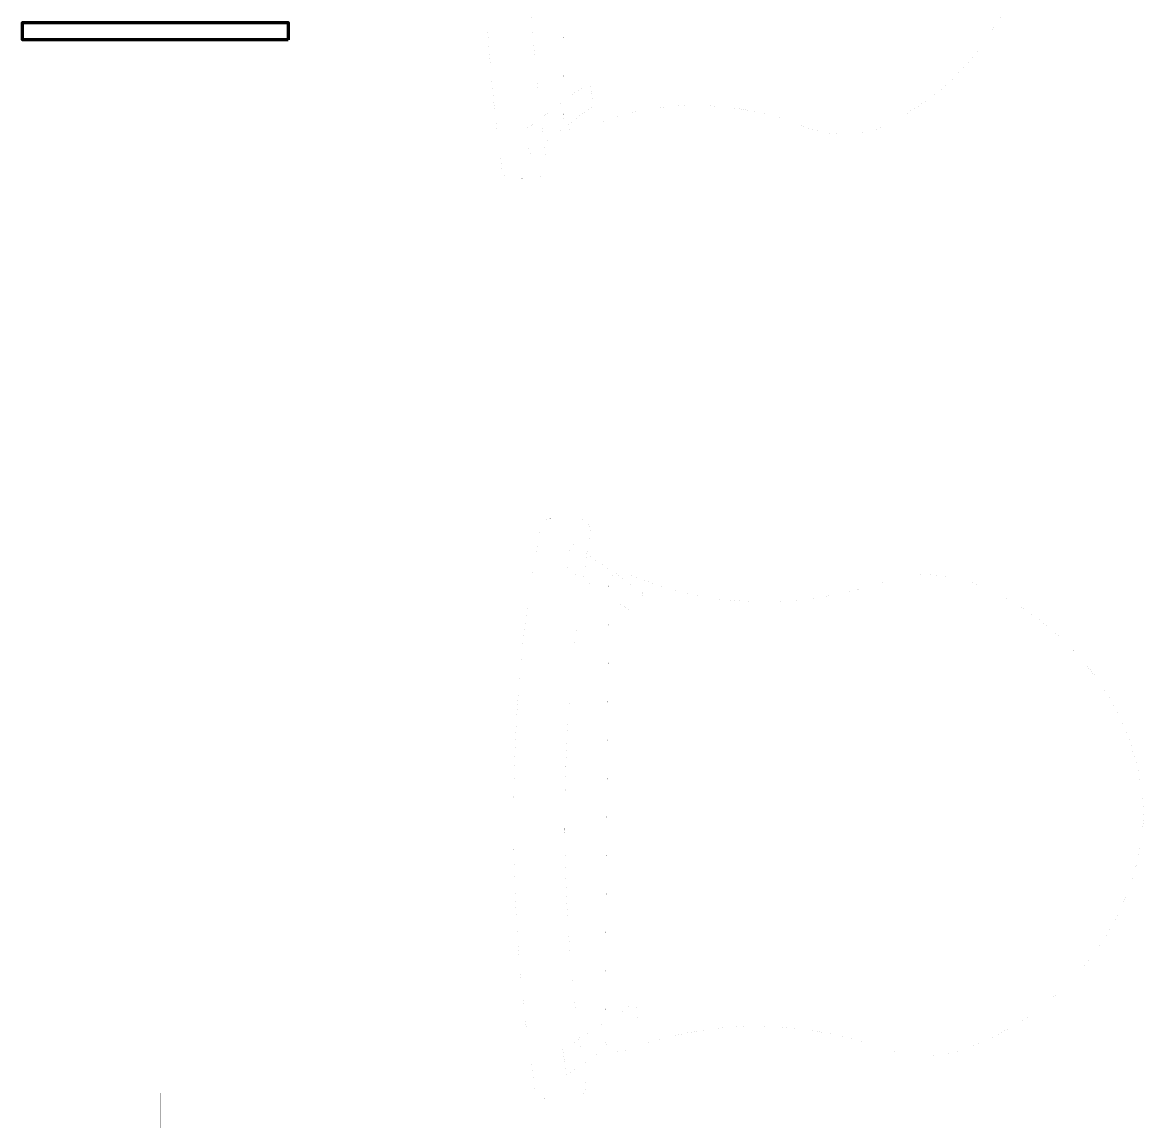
# Model space of a CAD drawing. Header units: metres. Extents: x -6.2 to 4.5, y -5 to 2.9.
# Drawn here: x -6.161 to -5.104, y -0.807 to 0.227 of the extents above; entities that cross this region are included whole.
import ezdxf

# ---------------------------------------------------------------- set-up
doc = ezdxf.new("R2010")
doc.units = ezdxf.units.M
doc.header["$LTSCALE"] = 10
doc.layers.get('0').update_dxf_attribs({"linetype": 'CONTINUOUS', "lineweight": 100})
for name, color, linetype, lineweight in [('roomitems', 2, 'CONTINUOUS', 100), ('walls', 8, 'CONTINUOUS', 100), ('windows', 3, 'CONTINUOUS', 100)]:
    doc.layers.add(name, color=color, linetype=linetype, lineweight=lineweight)

# ---------------------------------------------------------------- blocks, each defined once
blk = doc.blocks.new('W-1-2')
at = {"color": 0}
for points, const_width in [([(1592.5, 60), (1194.4, 60)], 0.01), ([(1592.5, 60), (1194.4, 60)], 0.01), ([(1990.7, 60), (1592.5, 60)], 0.01), ([(1990.7, 60), (1592.5, 60)], 0.01), ([(2388.8, 60), (1990.7, 60)], 0.01), ([(2388.8, 60), (1990.7, 60)], 0.01), ([(2315.5, 60), (2308.8, 60)], 0.01), ([(2322.1, 60), (2315.5, 60)], 0.01), ([(2328.8, 60), (2322.1, 60)], 0.01), ([(2335.5, 60), (2328.8, 60)], 0.01), ([(2342.1, 60), (2335.5, 60)], 0.01), ([(2348.8, 60), (2342.1, 60)], 0.01), ([(2355.5, 60), (2348.8, 60)], 0.01), ([(2362.1, 60), (2355.5, 60)], 0.01), ([(2368.8, 60), (2362.1, 60)], 0.01), ([(2375.5, 60), (2368.8, 60)], 0.01), ([(2382.1, 60), (2375.5, 60)], 0.01), ([(2388.8, 60), (2382.1, 60)], 0.01), ([(2388.8, 50), (2388.8, 60)], 0.01), ([(2388.8, 60), (2388.8, 60)], 0.01), ([(2388.8, 50), (2388.8, 60)], 0.01), ([(2388.8, 40), (2388.8, 50)], 0.01), ([(2388.8, 40), (2388.8, 50)], 0.01), ([(2388.8, 30), (2388.8, 40)], 0.01), ([(2388.8, 30), (2388.8, 40)], 0.01), ([(2388.8, 20), (2388.8, 30)], 0.01), ([(2388.8, 20), (2388.8, 30)], 0.01), ([(2388.8, 10), (2388.8, 20)], 0.01), ([(2388.8, 10), (2388.8, 20)], 0.01), ([(1194.4, 0), (1592.5, 0)], 0.01), ([(1592.5, 0), (1990.7, 0)], 0.01), ([(1990.7, 0), (2388.8, 0)], 0.01), ([(2308.8, 0), (2308.8, 0)], 0.04), ([(2308.8, 0), (2315.5, 0)], 0.04), ([(2315.5, 0), (2322.1, 0)], 0.04), ([(2322.1, 0), (2328.8, 0)], 0.04), ([(2328.8, 0), (2335.5, 0)], 0.04), ([(2335.5, 0), (2342.1, 0)], 0.04), ([(2342.1, 0), (2348.8, 0)], 0.04), ([(2348.8, 0), (2355.5, 0)], 0.04), ([(2355.5, 0), (2362.1, 0)], 0.04), ([(2362.1, 0), (2368.8, 0)], 0.04), ([(2368.8, 0), (2375.5, 0)], 0.04), ([(2375.5, 0), (2382.1, 0)], 0.04), ([(2382.1, 0), (2388.8, 0)], 0.04), ([(2388.8, 0), (2388.8, 10)], 0.01), ([(2388.8, 0), (2388.8, 10)], 0.01), ([(2388.8, -10), (2388.8, 0)], 0.01), ([(2388.8, -10), (2388.8, 0)], 0.01), ([(2388.8, -20), (2388.8, -10)], 0.01), ([(2388.8, -20), (2388.8, -10)], 0.01), ([(2388.8, -30), (2388.8, -20)], 0.01), ([(2388.8, -30), (2388.8, -20)], 0.01), ([(2388.8, -40), (2388.8, -30)], 0.01), ([(2388.8, -40), (2388.8, -30)], 0.01), ([(2388.8, -50), (2388.8, -40)], 0.01), ([(2388.8, -50), (2388.8, -40)], 0.01), ([(2388.8, -60), (2388.8, -50)], 0.01), ([(2388.8, -60), (2388.8, -50)], 0.01), ([(1194.4, -60), (1592.5, -60)], 0.01), ([(1194.4, -60), (1592.5, -60)], 0.01), ([(1592.5, -60), (1990.7, -60)], 0.01), ([(1592.5, -60), (1990.7, -60)], 0.01), ([(1990.7, -60), (2388.8, -60)], 0.01), ([(1990.7, -60), (2388.8, -60)], 0.01), ([(2308.8, -60), (2308.8, -60)], 0.01), ([(2308.8, -60), (2315.5, -60)], 0.01), ([(2315.5, -60), (2322.1, -60)], 0.01), ([(2322.1, -60), (2328.8, -60)], 0.01), ([(2328.8, -60), (2335.5, -60)], 0.01), ([(2335.5, -60), (2342.1, -60)], 0.01), ([(2342.1, -60), (2348.8, -60)], 0.01), ([(2348.8, -60), (2355.5, -60)], 0.01), ([(2355.5, -60), (2362.1, -60)], 0.01), ([(2362.1, -60), (2368.8, -60)], 0.01), ([(2368.8, -60), (2375.5, -60)], 0.01), ([(2375.5, -60), (2382.1, -60)], 0.01), ([(2382.1, -60), (2388.8, -60)], 0.01)]:
    blk.add_lwpolyline(points, dxfattribs=dict(at, const_width=const_width))
blk = doc.blocks.new('F-1-1')
at = {"color": 0, "const_width": 0.01}
for points in [[(-833.3, 500), (-666.7, 500)], [(-666.7, 500), (-500, 500)], [(-500, 500), (-333.3, 500)], [(-333.3, 500), (-166.7, 500)], [(-166.7, 500), (0, 500)], [(0, 500), (166.7, 500)], [(166.7, 500), (333.3, 500)]]:
    blk.add_lwpolyline(points, dxfattribs=at)
blk = doc.blocks.new('F-1-10')
at = {"color": 0, "const_width": 0.01}
for points in [[(-131.7, 254.6), (-153.6, 252.8)], [(-109.7, 256), (-131.7, 254.6)], [(-87.8, 257.3), (-109.7, 256)], [(-65.8, 258.2), (-87.8, 257.3)], [(-43.9, 258.9), (-65.8, 258.2)], [(-21.9, 259.3), (-43.9, 258.9)], [(0, 259.4), (-21.9, 259.3)], [(22.2, 259.3), (0, 259.4)], [(44.5, 258.9), (22.2, 259.3)], [(66.7, 258.3), (44.5, 258.9)], [(88.9, 257.5), (66.7, 258.3)], [(111.1, 256.3), (88.9, 257.5)], [(133.3, 254.8), (111.1, 256.3)], [(155.4, 253), (133.3, 254.8)], [(-219.4, 245.9), (-241.4, 243.1)], [(-197.5, 248.5), (-219.4, 245.9)], [(-175.5, 250.8), (-197.5, 248.5)], [(-153.6, 252.8), (-175.5, 250.8)], [(177.6, 250.9), (155.4, 253)], [(199.7, 248.5), (177.6, 250.9)], [(221.7, 245.7), (199.7, 248.5)], [(243.7, 242.5), (221.7, 245.7)], [(-272.7, 233.7), (-272.8, 232.4)], [(-272.4, 234.8), (-272.7, 233.7)], [(-272, 235.9), (-272.4, 234.8)], [(-271.4, 236.8), (-272, 235.9)], [(-270.7, 237.5), (-271.4, 236.8)], [(-269.8, 238.2), (-270.7, 237.5)], [(-268.9, 238.8), (-269.8, 238.2)], [(-267.9, 239.2), (-268.9, 238.8)], [(-266.8, 239.5), (-267.9, 239.2)], [(-265.7, 239.8), (-266.8, 239.5)], [(-264.5, 239.9), (-265.7, 239.8)], [(-263.3, 240), (-264.5, 239.9)], [(-241.4, 243.1), (-263.3, 240)], [(-263.3, 240), (-263.3, 240)], [(265.7, 238.9), (243.7, 242.5)], [(266, 238.9), (265.7, 238.9)], [(266.4, 238.8), (266, 238.9)], [(266.7, 238.7), (266.4, 238.8)], [(267.1, 238.6), (266.7, 238.7)], [(267.5, 238.5), (267.1, 238.6)], [(267.9, 238.3), (267.5, 238.5)], [(268.3, 238.2), (267.9, 238.3)], [(268.6, 238.1), (268.3, 238.2)], [(268.9, 238), (268.6, 238.1)], [(269.1, 237.9), (268.9, 238)], [(269.2, 237.8), (269.1, 237.9)], [(270.1, 237.5), (269.2, 237.8)], [(269.2, 237.8), (269.2, 237.8)], [(270.7, 237.1), (270.1, 237.5)], [(271.3, 236.6), (270.7, 237.1)], [(271.7, 236.1), (271.3, 236.6)], [(272.1, 235.5), (271.7, 236.1)], [(272.4, 234.8), (272.1, 235.5)], [(272.5, 234.1), (272.4, 234.8)], [(272.7, 233.4), (272.5, 234.1)], [(272.7, 232.6), (272.7, 233.4)], [(-272.8, 232.4), (-272.8, 232.4)], [(-272.8, 232.4), (-272.8, 232.4)], [(-272.8, 232.4), (-272.8, 232.4)], [(-272.8, 232.4), (-272.8, 232.4)], [(-272.8, 232.4), (-272.8, 232.4)], [(-272.8, 232.4), (-272.8, 232.4)], [(-272.8, 232.4), (-272.8, 232.4)], [(-272.8, 232.4), (-272.8, 232.4)], [(-272.8, 232.4), (-272.8, 232.4)], [(-272.8, 232.4), (-272.8, 232.4)], [(-272.8, 232.4), (-272.8, 232.4)], [(-272.8, 232.4), (-272.8, 232.4)], [(-272.8, 232.4), (-272.8, 230.4)], [(-272.8, 230.4), (-272.8, 228.4)], [(-272.8, 228.4), (-272.8, 226.4)], [(-272.8, 226.4), (-272.8, 224.5)], [(-272.8, 224.5), (-272.8, 222.5)], [(-272.8, 222.5), (-272.8, 220.5)], [(272.8, 231.8), (272.7, 232.6)], [(272.8, 231), (272.8, 231.8)], [(272.8, 230.2), (272.8, 231)], [(272.8, 228.4), (272.8, 230.2)], [(272.8, 226.6), (272.8, 228.4)], [(272.8, 224.8), (272.8, 226.6)], [(272.8, 223), (272.8, 224.8)], [(272.8, 221.2), (272.8, 223)], [(-272.8, 220.5), (-272.8, 218.5)], [(-272.8, 218.5), (-272.8, 216.5)], [(-272.8, 216.5), (-272.8, 214.6)], [(-272.8, 214.6), (-272.8, 212.6)], [(-272.8, 212.6), (-272.8, 210.6)], [(-248.3, 214.3), (-250.3, 214)], [(-250.3, 214), (-246.4, 209.1)], [(-246.3, 214.6), (-248.3, 214.3)], [(-244.3, 214.8), (-246.3, 214.6)], [(-242.4, 215.1), (-244.3, 214.8)], [(-240.4, 215.4), (-242.4, 215.1)], [(-238.4, 215.6), (-240.4, 215.4)], [(-236.4, 215.9), (-238.4, 215.6)], [(-234.4, 216.2), (-236.4, 215.9)], [(-232.5, 216.4), (-234.4, 216.2)], [(-230.5, 216.7), (-232.5, 216.4)], [(-228.5, 217), (-230.5, 216.7)], [(-226.5, 217.3), (-228.5, 217)], [(-222.8, 212.3), (-226.5, 217.3)], [(-219, 207.4), (-222.8, 212.3)], [(-151.3, 210.6), (-129.7, 212.4)], [(-129.7, 212.4), (-108.1, 213.9)], [(-108.1, 213.9), (-86.5, 215.1)], [(-86.5, 215.1), (-64.9, 216)], [(-64.9, 216), (-43.3, 216.7)], [(-43.3, 216.7), (-21.6, 217.1)], [(-21.6, 217.1), (0, 217.3)], [(0, 217.3), (21.9, 217.1)], [(21.9, 217.1), (43.8, 216.7)], [(43.8, 216.7), (65.6, 216)], [(65.6, 216), (87.4, 215.1)], [(87.4, 215.1), (109.2, 213.9)], [(109.2, 213.9), (130.9, 212.4)], [(130.9, 212.4), (152.6, 210.6)], [(219, 207.4), (222.8, 212.3)], [(222.8, 212.3), (226.5, 217.3)], [(226.5, 217.3), (228.5, 217)], [(228.5, 217), (230.5, 216.7)], [(230.5, 216.7), (232.5, 216.4)], [(232.5, 216.4), (234.4, 216.2)], [(234.4, 216.2), (236.4, 215.9)], [(236.4, 215.9), (238.4, 215.6)], [(238.4, 215.6), (240.4, 215.4)], [(240.4, 215.4), (242.4, 215.1)], [(242.4, 215.1), (244.3, 214.8)], [(244.3, 214.8), (246.3, 214.6)], [(246.3, 214.6), (248.3, 214.3)], [(250.3, 214), (246.4, 209.1)], [(248.3, 214.3), (250.3, 214)], [(272.8, 219.4), (272.8, 221.2)], [(272.8, 217.6), (272.8, 219.4)], [(272.8, 215.8), (272.8, 217.6)], [(272.8, 214), (272.8, 215.8)], [(272.8, 212.2), (272.8, 214)], [(272.8, 210.4), (272.8, 212.2)], [(-272.8, 210.6), (-272.8, 208.6)], [(-272.8, 208.6), (-272.7, 207.3)], [(-272.7, 207.3), (-272.3, 205.9)], [(-272.3, 205.9), (-271.8, 204.6)], [(-271.8, 204.6), (-271, 203.4)], [(-271, 203.4), (-270.1, 202.2)], [(-270.1, 202.2), (-269.1, 201.2)], [(-269.1, 201.2), (-267.9, 200.2)], [(-246.4, 209.1), (-242.6, 204.1)], [(-242.6, 204.1), (-238.7, 199.2)], [(-237.2, 200.9), (-215.8, 203.7)], [(-215.3, 202.4), (-219, 207.4)], [(-215.8, 203.7), (-194.3, 206.3)], [(-211.5, 197.4), (-215.3, 202.4)], [(-194.3, 206.3), (-172.8, 208.6)], [(-172.8, 208.6), (-151.3, 210.6)], [(152.6, 210.6), (174.3, 208.6)], [(174.3, 208.6), (196, 206.3)], [(196, 206.3), (217.6, 203.7)], [(211.5, 197.4), (215.3, 202.4)], [(215.3, 202.4), (219, 207.4)], [(217.6, 203.7), (239.3, 200.9)], [(242.6, 204.1), (238.7, 199.2)], [(246.4, 209.1), (242.6, 204.1)], [(269.1, 200.8), (270.1, 201.8)], [(270.1, 201.8), (271, 202.9)], [(271, 202.9), (271.8, 204.2)], [(271.8, 204.2), (272.3, 205.6)], [(272.3, 205.6), (272.7, 207)], [(272.7, 207), (272.8, 208.6)], [(272.8, 208.6), (272.8, 210.4)], [(-267.9, 200.2), (-266.6, 199.4)], [(-266.6, 199.4), (-265.3, 198.7)], [(-265.3, 198.7), (-263.9, 198.2)], [(-263.9, 198.2), (-262.4, 197.9)], [(-262.4, 197.9), (-260.9, 197.8)], [(-260.9, 197.8), (-260.9, 197.8)], [(-260.9, 197.8), (-260.9, 197.8)], [(-260.9, 197.8), (-260.9, 197.8)], [(-260.9, 197.8), (-260.9, 197.8)], [(-260.9, 197.8), (-260.8, 197.8)], [(-260.8, 197.8), (-260.6, 197.8)], [(-260.6, 197.8), (-260.5, 197.8)], [(-260.5, 197.8), (-260.2, 197.8)], [(-260.2, 197.8), (-259.9, 197.8)], [(-259.9, 197.8), (-259.6, 197.8)], [(-259.6, 197.8), (-259.1, 197.8)], [(-259.1, 197.8), (-258.6, 197.8)], [(-258.6, 197.8), (-237.2, 200.9)], [(-238.7, 199.2), (-234.8, 194.2)], [(-234.8, 194.2), (-231, 189.2)], [(-207.8, 192.5), (-211.5, 197.4)], [(-204, 187.5), (-207.8, 192.5)], [(204, 187.5), (207.8, 192.5)], [(207.8, 192.5), (211.5, 197.4)], [(234.8, 194.2), (231, 189.2)], [(238.7, 199.2), (234.8, 194.2)], [(239.3, 200.9), (260.9, 197.8)], [(260.9, 197.8), (262.4, 197.9)], [(262.4, 197.9), (263.9, 198.2)], [(263.9, 198.2), (265.3, 198.6)], [(265.3, 198.6), (266.6, 199.2)], [(266.6, 199.2), (267.9, 199.9)], [(267.9, 199.9), (269.1, 200.8)], [(-231, 189.2), (-227.1, 184.3)], [(-227.1, 184.3), (-223.3, 179.3)], [(-222.9, 180.6), (-224, 179.7)], [(-221.6, 181.3), (-222.9, 180.6)], [(-220.2, 181.9), (-221.6, 181.3)], [(-218.8, 182.3), (-220.2, 181.9)], [(-217.3, 182.6), (-218.8, 182.3)], [(-215.9, 182.7), (-217.3, 182.6)], [(-180.2, 182.7), (-215.9, 182.7)], [(-200.3, 182.6), (-204, 187.5)], [(-196.5, 177.6), (-200.3, 182.6)], [(-144.5, 182.7), (-180.2, 182.7)], [(-108.8, 182.7), (-144.5, 182.7)], [(-73.1, 182.7), (-108.8, 182.7)], [(-37.5, 182.7), (-73.1, 182.7)], [(-1.8, 182.7), (-37.5, 182.7)], [(33.9, 182.7), (-1.8, 182.7)], [(69.6, 182.7), (33.9, 182.7)], [(105.3, 182.7), (69.6, 182.7)], [(140.9, 182.7), (105.3, 182.7)], [(176.6, 182.7), (140.9, 182.7)], [(212.3, 182.7), (176.6, 182.7)], [(196.5, 177.6), (200.3, 182.6)], [(200.3, 182.6), (204, 187.5)], [(212.4, 182.7), (212.3, 182.7)], [(212.5, 182.7), (212.4, 182.7)], [(212.7, 182.7), (212.5, 182.7)], [(212.9, 182.7), (212.7, 182.7)], [(213.2, 182.7), (212.9, 182.7)], [(213.5, 182.7), (213.2, 182.7)], [(213.8, 182.7), (213.5, 182.7)], [(214.1, 182.7), (213.8, 182.7)], [(214.3, 182.7), (214.1, 182.7)], [(214.5, 182.7), (214.3, 182.7)], [(214.6, 182.7), (214.5, 182.7)], [(214.7, 182.7), (214.6, 182.7)], [(216.1, 182.3), (214.7, 182.7)], [(217.4, 181.7), (216.1, 182.3)], [(218.6, 180.9), (217.4, 181.7)], [(219.7, 180), (218.6, 180.9)], [(220.7, 179), (219.7, 180)], [(227.1, 184.3), (223.3, 179.3)], [(231, 189.2), (227.1, 184.3)], [(-227.6, 173.4), (-227.7, 171.9)], [(-227.7, 171.9), (-227.7, 170.4)], [(-227.7, 170.4), (-227.7, 169.4)], [(-227.7, 169.4), (-227.7, 168.6)], [(-227.3, 174.9), (-227.6, 173.4)], [(-226.7, 176.3), (-227.3, 174.9)], [(-226, 177.5), (-226.7, 176.3)], [(-225.1, 178.7), (-226, 177.5)], [(-224, 179.7), (-225.1, 178.7)], [(-223.3, 179.3), (-219.4, 174.4)], [(-219.4, 174.4), (-215.6, 169.4)], [(-215.6, 169.4), (-211.7, 164.5)], [(-192.7, 172.7), (-196.5, 177.6)], [(-189, 167.7), (-192.7, 172.7)], [(189, 167.7), (192.7, 172.7)], [(192.7, 172.7), (196.5, 177.6)], [(215.6, 169.4), (211.7, 164.5)], [(219.4, 174.4), (215.6, 169.4)], [(219, 161.3), (223, 169.7)], [(223.3, 179.3), (219.4, 174.4)], [(221.5, 177.8), (220.7, 179)], [(222.2, 176.6), (221.5, 177.8)], [(222.7, 175.2), (222.2, 176.6)], [(223, 173.9), (222.7, 175.2)], [(223.2, 172.5), (223, 173.9)], [(223, 169.7), (223.2, 171.1)], [(223.2, 171.1), (223.2, 172.5)], [(-227.7, 168.6), (-227.7, 168.1)], [(-227.7, 168.1), (-227.7, 167.8)], [(-227.7, 167.8), (-227.7, 167.7)], [(-227.7, 167.7), (-227.7, 167.8)], [(-227.7, 167.8), (-227.7, 167.8)], [(-227.7, 167.8), (-227.7, 167.7)], [(-227.7, 167.7), (-227.7, 167.7)], [(-227.7, 167.7), (-227.7, 167.7)], [(-227.7, 167.7), (-227.7, 167.5)], [(-227.7, 167.5), (-224, 159.1)], [(-224, 159.1), (-220.6, 150.7)], [(-211.7, 164.5), (-207.9, 159.5)], [(-207.9, 159.5), (-204, 154.6)], [(-185.2, 162.8), (-189, 167.7)], [(-181.5, 157.8), (-185.2, 162.8)], [(181.5, 157.8), (185.2, 162.8)], [(185.2, 162.8), (189, 167.7)], [(207.9, 159.5), (204, 154.6)], [(211.7, 164.5), (207.9, 159.5)], [(215.3, 152.8), (219, 161.3)], [(-220.6, 150.7), (-217.5, 142.2)], [(-204, 154.6), (-202.1, 154.8)], [(-204, 154.6), (-204, 154.6)], [(-202.1, 154.8), (-200.3, 155.1)], [(-200.3, 155.1), (-198.4, 155.4)], [(-198.4, 155.4), (-196.5, 155.6)], [(-196.5, 155.6), (-194.6, 155.9)], [(-194.6, 155.9), (-192.7, 156.2)], [(-192.7, 156.2), (-190.9, 156.5)], [(-190.9, 156.5), (-189, 156.7)], [(-189, 156.7), (-187.1, 157)], [(-187.1, 157), (-185.2, 157.3)], [(-185.2, 157.3), (-183.3, 157.5)], [(-183.3, 157.5), (-181.5, 157.8)], [(183.3, 157.5), (181.5, 157.8)], [(185.2, 157.3), (183.3, 157.5)], [(187.1, 157), (185.2, 157.3)], [(189, 156.7), (187.1, 157)], [(190.9, 156.5), (189, 156.7)], [(192.7, 156.2), (190.9, 156.5)], [(194.6, 155.9), (192.7, 156.2)], [(196.5, 155.6), (194.6, 155.9)], [(198.4, 155.4), (196.5, 155.6)], [(200.3, 155.1), (198.4, 155.4)], [(202.1, 154.8), (200.3, 155.1)], [(204, 154.6), (202.1, 154.8)], [(204, 154.6), (204, 154.6)], [(211.9, 144.2), (215.3, 152.8)], [(-217.5, 142.2), (-214.7, 133.6)], [(208.8, 135.5), (211.9, 144.2)], [(-214.7, 133.6), (-212.2, 125)], [(206.1, 126.8), (208.8, 135.5)], [(-212.2, 125), (-209.9, 116.3)], [(-209.9, 116.3), (-208, 107.6)], [(201.7, 109.1), (203.7, 118)], [(203.7, 118), (206.1, 126.8)], [(-208, 107.6), (-206.4, 98.8)], [(200, 100.1), (201.7, 109.1)], [(-206.4, 98.8), (-205, 89.9)], [(198.6, 91.1), (200, 100.1)], [(-205, 89.9), (-204, 80.9)], [(197.7, 82.1), (198.6, 91.1)], [(-204, 80.9), (-203.3, 71.8)], [(197.1, 72.9), (197.7, 82.1)], [(-203.3, 71.8), (-202.8, 62.7)], [(196.8, 54.6), (196.9, 63.8)], [(196.9, 63.8), (197.1, 72.9)], [(-202.9, 53.8), (-203.2, 44.9)], [(-202.8, 62.7), (-202.9, 53.8)], [(197, 45.5), (196.8, 54.6)], [(-203.2, 44.9), (-203.8, 36)], [(197.5, 36.4), (197, 45.5)], [(-203.8, 36), (-204.6, 27.1)], [(198.4, 27.4), (197.5, 36.4)], [(-204.6, 27.1), (-205.6, 18.2)], [(199.6, 18.5), (198.4, 27.4)], [(-205.6, 18.2), (-207, 9.3)], [(201, 9.6), (199.6, 18.5)], [(-208.6, 0.5), (-210.6, -8.3)], [(-207, 9.3), (-208.6, 0.5)], [(202.8, 0.8), (201, 9.6)], [(204.9, -8), (202.8, 0.8)], [(-210.6, -8.3), (-212.8, -17.1)], [(207.2, -16.6), (204.9, -8)], [(-212.8, -17.1), (-215.5, -25.9)], [(209.8, -25.2), (207.2, -16.6)], [(-215.5, -25.9), (-218.4, -34.6)], [(212.7, -33.7), (209.8, -25.2)], [(-218.4, -34.6), (-221.8, -43.2)], [(215.9, -42.2), (212.7, -33.7)], [(218.3, -48.4), (215.9, -42.2)], [(-224, -49.5), (-225.7, -55.9)], [(-221.8, -43.2), (-224, -49.5)], [(220.2, -54.8), (218.3, -48.4)], [(-227.1, -62.4), (-228.1, -68.9)], [(-225.7, -55.9), (-227.1, -62.4)], [(221.7, -61.3), (220.2, -54.8)], [(222.7, -67.9), (221.7, -61.3)], [(-228.1, -68.9), (-228.6, -75.5)], [(223.2, -74.5), (222.7, -67.9)], [(-228.6, -75.5), (-228.8, -82.1)], [(-228.8, -82.1), (-228.5, -88.8)], [(222.9, -87.7), (223.3, -81.1)], [(223.3, -81.1), (223.2, -74.5)], [(-228.5, -88.8), (-227.8, -95.4)], [(220.9, -100.8), (222.1, -94.3)], [(222.1, -94.3), (222.9, -87.7)], [(-227.8, -95.4), (-226.6, -101.9)], [(-226.6, -101.9), (-225.1, -108.4)], [(219.2, -107.3), (220.9, -100.8)], [(-225.1, -108.4), (-223.1, -114.8)], [(-223.1, -114.8), (-220.6, -121.1)], [(214.7, -120), (217.2, -113.7)], [(217.2, -113.7), (219.2, -107.3)], [(-219.4, -120), (-219.4, -120)], [(-219.4, -120), (-209.3, -139.7)], [(204.5, -139.7), (214.7, -120)], [(-209.3, -139.7), (-197.3, -158.2)], [(192.5, -158.2), (204.5, -139.7)], [(-197.3, -158.2), (-183.5, -175.4)], [(178.8, -175.5), (192.5, -158.2)], [(-183.5, -175.4), (-168.2, -191.2)], [(163.4, -191.4), (178.8, -175.5)], [(-168.2, -191.2), (-151.3, -205.6)], [(146.6, -205.9), (163.4, -191.4)], [(-151.3, -205.6), (-133.1, -218.5)], [(128.4, -218.9), (146.6, -205.9)], [(-133.1, -218.5), (-113.7, -229.8)], [(109, -230.2), (128.4, -218.9)], [(-113.7, -229.8), (-93.2, -239.4)], [(88.4, -239.8), (109, -230.2)], [(-93.2, -239.4), (-71.6, -247.2)], [(66.9, -247.7), (88.4, -239.8)], [(-71.6, -247.2), (-49.3, -253.2)], [(-49.3, -253.2), (-26.1, -257.3)], [(21.4, -257.5), (44.5, -253.6)], [(44.5, -253.6), (66.9, -247.7)], [(-26.1, -257.3), (-2.4, -259.4)], [(-2.4, -259.4), (21.4, -257.5)]]:
    blk.add_lwpolyline(points, dxfattribs=at)
blk = doc.blocks.new('F-1-14')
at = {"color": 0, "const_width": 0.01}
for points in [[(-21.9, 296.4), (-43.9, 295.9)], [(0, 296.5), (-21.9, 296.4)], [(22.2, 296.4), (0, 296.5)], [(44.5, 296), (22.2, 296.4)], [(-175.5, 286.6), (-197.5, 284)], [(-153.6, 289), (-175.5, 286.6)], [(-131.7, 291), (-153.6, 289)], [(-109.7, 292.7), (-131.7, 291)], [(-87.8, 294), (-109.7, 292.7)], [(-65.8, 295.1), (-87.8, 294)], [(-43.9, 295.9), (-65.8, 295.1)], [(66.7, 295.3), (44.5, 296)], [(88.9, 294.3), (66.7, 295.3)], [(111.1, 292.9), (88.9, 294.3)], [(133.3, 291.3), (111.1, 292.9)], [(155.4, 289.2), (133.3, 291.3)], [(177.6, 286.8), (155.4, 289.2)], [(199.7, 284), (177.6, 286.8)], [(-241.4, 277.8), (-263.3, 274.3)], [(-219.4, 281.1), (-241.4, 277.8)], [(-197.5, 284), (-219.4, 281.1)], [(221.7, 280.8), (199.7, 284)], [(243.7, 277.1), (221.7, 280.8)], [(265.7, 273), (243.7, 277.1)], [(-272.7, 267.1), (-272.8, 265.6)], [(-272.8, 265.6), (-272.8, 265.6)], [(-272.8, 265.6), (-272.8, 265.6)], [(-272.8, 265.6), (-272.8, 265.6)], [(-272.8, 265.6), (-272.8, 265.6)], [(-272.8, 265.6), (-272.8, 265.6)], [(-272.8, 265.6), (-272.8, 265.6)], [(-272.8, 265.6), (-272.8, 265.6)], [(-272.8, 265.6), (-272.8, 265.6)], [(-272.8, 265.6), (-272.8, 265.6)], [(-272.8, 265.6), (-272.8, 265.6)], [(-272.8, 265.6), (-272.8, 265.6)], [(-272.8, 265.6), (-272.8, 265.6)], [(-272.8, 265.6), (-272.8, 263.4)], [(-272.4, 268.4), (-272.7, 267.1)], [(-272, 269.6), (-272.4, 268.4)], [(-271.4, 270.6), (-272, 269.6)], [(-270.7, 271.5), (-271.4, 270.6)], [(-269.8, 272.3), (-270.7, 271.5)], [(-268.9, 272.9), (-269.8, 272.3)], [(-267.9, 273.4), (-268.9, 272.9)], [(-266.8, 273.8), (-267.9, 273.4)], [(-265.7, 274.1), (-266.8, 273.8)], [(-264.5, 274.2), (-265.7, 274.1)], [(-263.3, 274.3), (-264.5, 274.2)], [(-263.3, 274.3), (-263.3, 274.3)], [(266, 273), (265.7, 273)], [(266.4, 273), (266, 273)], [(266.7, 272.9), (266.4, 273)], [(267.1, 272.7), (266.7, 272.9)], [(267.5, 272.6), (267.1, 272.7)], [(267.9, 272.4), (267.5, 272.6)], [(268.3, 272.3), (267.9, 272.4)], [(268.6, 272.1), (268.3, 272.3)], [(268.9, 272), (268.6, 272.1)], [(269.1, 271.9), (268.9, 272)], [(269.2, 271.8), (269.1, 271.9)], [(270.1, 271.5), (269.2, 271.8)], [(269.2, 271.8), (269.2, 271.8)], [(270.7, 271), (270.1, 271.5)], [(271.3, 270.5), (270.7, 271)], [(271.7, 269.8), (271.3, 270.5)], [(272.1, 269.2), (271.7, 269.8)], [(272.4, 268.4), (272.1, 269.2)], [(272.5, 267.6), (272.4, 268.4)], [(272.7, 266.8), (272.5, 267.6)], [(272.7, 265.9), (272.7, 266.8)], [(272.8, 265), (272.7, 265.9)], [(272.8, 264.1), (272.8, 265)], [(-272.8, 263.4), (-272.8, 261.1)], [(-272.8, 261.1), (-272.8, 258.8)], [(-272.8, 258.8), (-272.8, 256.6)], [(-272.8, 256.6), (-272.8, 254.3)], [(-272.8, 254.3), (-272.8, 252)], [(272.8, 263.2), (272.8, 264.1)], [(272.8, 261.1), (272.8, 263.2)], [(272.8, 259), (272.8, 261.1)], [(272.8, 257), (272.8, 259)], [(272.8, 254.9), (272.8, 257)], [(272.8, 252.9), (272.8, 254.9)], [(-272.8, 252), (-272.8, 249.8)], [(-272.8, 249.8), (-272.8, 247.5)], [(-272.8, 247.5), (-272.8, 245.2)], [(-272.8, 245.2), (-272.8, 243)], [(-248.3, 244.9), (-250.3, 244.6)], [(-250.3, 244.6), (-246.4, 239)], [(-246.3, 245.2), (-248.3, 244.9)], [(-244.3, 245.6), (-246.3, 245.2)], [(-242.4, 245.9), (-244.3, 245.6)], [(-240.4, 246.2), (-242.4, 245.9)], [(-238.4, 246.5), (-240.4, 246.2)], [(-236.4, 246.8), (-238.4, 246.5)], [(-234.4, 247.1), (-236.4, 246.8)], [(-232.5, 247.4), (-234.4, 247.1)], [(-230.5, 247.7), (-232.5, 247.4)], [(-228.5, 248), (-230.5, 247.7)], [(-226.5, 248.3), (-228.5, 248)], [(-222.8, 242.7), (-226.5, 248.3)], [(-129.7, 242.8), (-108.1, 244.5)], [(-108.1, 244.5), (-86.5, 245.9)], [(-86.5, 245.9), (-64.9, 246.9)], [(-64.9, 246.9), (-43.3, 247.7)], [(-43.3, 247.7), (-21.6, 248.2)], [(-21.6, 248.2), (0, 248.3)], [(0, 248.3), (21.9, 248.2)], [(21.9, 248.2), (43.8, 247.7)], [(43.8, 247.7), (65.6, 246.9)], [(65.6, 246.9), (87.4, 245.9)], [(87.4, 245.9), (109.2, 244.5)], [(109.2, 244.5), (130.9, 242.8)], [(222.8, 242.7), (226.5, 248.3)], [(226.5, 248.3), (228.5, 248)], [(228.5, 248), (230.5, 247.7)], [(230.5, 247.7), (232.5, 247.4)], [(232.5, 247.4), (234.4, 247.1)], [(234.4, 247.1), (236.4, 246.8)], [(236.4, 246.8), (238.4, 246.5)], [(238.4, 246.5), (240.4, 246.2)], [(240.4, 246.2), (242.4, 245.9)], [(242.4, 245.9), (244.3, 245.6)], [(244.3, 245.6), (246.3, 245.2)], [(246.3, 245.2), (248.3, 244.9)], [(250.3, 244.6), (246.4, 239)], [(248.3, 244.9), (250.3, 244.6)], [(272.8, 250.8), (272.8, 252.9)], [(272.8, 248.7), (272.8, 250.8)], [(272.8, 246.7), (272.8, 248.7)], [(272.8, 244.6), (272.8, 246.7)], [(272.8, 242.6), (272.8, 244.6)], [(-272.8, 243), (-272.8, 240.7)], [(-272.8, 240.7), (-272.8, 238.5)], [(-272.8, 238.5), (-272.7, 236.9)], [(-272.7, 236.9), (-272.3, 235.4)], [(-272.3, 235.4), (-271.8, 233.9)], [(-271.8, 233.9), (-271, 232.5)], [(-246.4, 239), (-242.6, 233.3)], [(-242.6, 233.3), (-238.7, 227.6)], [(-237.2, 229.6), (-215.8, 232.9)], [(-219, 237), (-222.8, 242.7)], [(-215.3, 231.3), (-219, 237)], [(-215.8, 232.9), (-194.3, 235.8)], [(-194.3, 235.8), (-172.8, 238.5)], [(-172.8, 238.5), (-151.3, 240.8)], [(-151.3, 240.8), (-129.7, 242.8)], [(130.9, 242.8), (152.6, 240.8)], [(152.6, 240.8), (174.3, 238.5)], [(174.3, 238.5), (196, 235.8)], [(196, 235.8), (217.6, 232.9)], [(215.3, 231.3), (219, 237)], [(217.6, 232.9), (239.3, 229.6)], [(219, 237), (222.8, 242.7)], [(242.6, 233.3), (238.7, 227.6)], [(246.4, 239), (242.6, 233.3)], [(271, 232), (271.8, 233.4)], [(271.8, 233.4), (272.3, 235)], [(272.3, 235), (272.7, 236.7)], [(272.7, 236.7), (272.8, 238.5)], [(272.8, 240.5), (272.8, 242.6)], [(272.8, 238.5), (272.8, 240.5)], [(-271, 232.5), (-270.1, 231.2)], [(-270.1, 231.2), (-269.1, 230)], [(-269.1, 230), (-267.9, 228.9)], [(-267.9, 228.9), (-266.6, 227.9)], [(-266.6, 227.9), (-265.3, 227.2)], [(-265.3, 227.2), (-263.9, 226.6)], [(-263.9, 226.6), (-262.4, 226.2)], [(-262.4, 226.2), (-260.9, 226.1)], [(-260.9, 226.1), (-260.9, 226.1)], [(-260.9, 226.1), (-260.9, 226.1)], [(-260.9, 226.1), (-260.9, 226.1)], [(-260.9, 226.1), (-260.9, 226.1)], [(-260.9, 226.1), (-260.8, 226.1)], [(-260.8, 226.1), (-260.6, 226.1)], [(-260.6, 226.1), (-260.5, 226.1)], [(-260.5, 226.1), (-260.2, 226.1)], [(-260.2, 226.1), (-259.9, 226.1)], [(-259.9, 226.1), (-259.6, 226.1)], [(-259.6, 226.1), (-259.1, 226.1)], [(-259.1, 226.1), (-258.6, 226.1)], [(-258.6, 226.1), (-237.2, 229.6)], [(-238.7, 227.6), (-234.8, 222)], [(-211.5, 225.7), (-215.3, 231.3)], [(-207.8, 220), (-211.5, 225.7)], [(207.8, 220), (211.5, 225.7)], [(211.5, 225.7), (215.3, 231.3)], [(238.7, 227.6), (234.8, 222)], [(239.3, 229.6), (260.9, 226.1)], [(260.9, 226.1), (262.4, 226.2)], [(262.4, 226.2), (263.9, 226.5)], [(263.9, 226.5), (265.3, 227)], [(265.3, 227), (266.6, 227.7)], [(266.6, 227.7), (267.9, 228.5)], [(267.9, 228.5), (269.1, 229.5)], [(269.1, 229.5), (270.1, 230.7)], [(270.1, 230.7), (271, 232)], [(-234.8, 222), (-231, 216.3)], [(-231, 216.3), (-227.1, 210.7)], [(-204, 214.4), (-207.8, 220)], [(-200.3, 208.7), (-204, 214.4)], [(200.3, 208.7), (204, 214.4)], [(204, 214.4), (207.8, 220)], [(231, 216.3), (227.1, 210.7)], [(234.8, 222), (231, 216.3)], [(-226.7, 201.5), (-227.3, 199.9)], [(-227.1, 210.7), (-223.3, 205)], [(-226, 202.9), (-226.7, 201.5)], [(-225.1, 204.2), (-226, 202.9)], [(-224, 205.4), (-225.1, 204.2)], [(-222.9, 206.4), (-224, 205.4)], [(-223.3, 205), (-219.4, 199.3)], [(-221.6, 207.2), (-222.9, 206.4)], [(-220.2, 207.9), (-221.6, 207.2)], [(-218.8, 208.4), (-220.2, 207.9)], [(-217.3, 208.7), (-218.8, 208.4)], [(-215.9, 208.8), (-217.3, 208.7)], [(-180.2, 208.8), (-215.9, 208.8)], [(-196.5, 203), (-200.3, 208.7)], [(-192.7, 197.4), (-196.5, 203)], [(-144.5, 208.8), (-180.2, 208.8)], [(-108.8, 208.8), (-144.5, 208.8)], [(-73.1, 208.8), (-108.8, 208.8)], [(-37.5, 208.8), (-73.1, 208.8)], [(-1.8, 208.8), (-37.5, 208.8)], [(33.9, 208.8), (-1.8, 208.8)], [(69.6, 208.8), (33.9, 208.8)], [(105.3, 208.8), (69.6, 208.8)], [(140.9, 208.8), (105.3, 208.8)], [(176.6, 208.8), (140.9, 208.8)], [(212.3, 208.8), (176.6, 208.8)], [(192.7, 197.4), (196.5, 203)], [(196.5, 203), (200.3, 208.7)], [(212.4, 208.8), (212.3, 208.8)], [(212.5, 208.8), (212.4, 208.8)], [(212.7, 208.8), (212.5, 208.8)], [(212.9, 208.8), (212.7, 208.8)], [(213.2, 208.8), (212.9, 208.8)], [(213.5, 208.8), (213.2, 208.8)], [(213.8, 208.8), (213.5, 208.8)], [(214.1, 208.8), (213.8, 208.8)], [(214.3, 208.8), (214.1, 208.8)], [(214.5, 208.8), (214.3, 208.8)], [(214.6, 208.8), (214.5, 208.8)], [(214.7, 208.8), (214.6, 208.8)], [(216.1, 208.4), (214.7, 208.8)], [(217.4, 207.7), (216.1, 208.4)], [(218.6, 206.8), (217.4, 207.7)], [(219.7, 205.8), (218.6, 206.8)], [(223.3, 205), (219.4, 199.3)], [(220.7, 204.6), (219.7, 205.8)], [(221.5, 203.2), (220.7, 204.6)], [(222.2, 201.8), (221.5, 203.2)], [(222.7, 200.3), (222.2, 201.8)], [(227.1, 210.7), (223.3, 205)], [(-227.6, 198.2), (-227.7, 196.4)], [(-227.7, 196.4), (-227.7, 194.8)], [(-227.7, 194.8), (-227.7, 193.6)], [(-227.7, 193.6), (-227.7, 192.7)], [(-227.7, 192.7), (-227.7, 192.1)], [(-227.7, 192.1), (-227.7, 191.8)], [(-227.7, 191.8), (-227.7, 191.7)], [(-227.7, 191.7), (-227.7, 191.8)], [(-227.7, 191.8), (-227.7, 191.8)], [(-227.7, 191.8), (-227.7, 191.7)], [(-227.7, 191.7), (-227.7, 191.6)], [(-227.7, 191.6), (-227.7, 191.7)], [(-227.7, 191.7), (-227.7, 191.5)], [(-227.7, 191.5), (-224, 181.9)], [(-227.3, 199.9), (-227.6, 198.2)], [(-219.4, 199.3), (-215.6, 193.7)], [(-215.6, 193.7), (-211.7, 188)], [(-189, 191.7), (-192.7, 197.4)], [(-185.2, 186), (-189, 191.7)], [(185.2, 186), (189, 191.7)], [(189, 191.7), (192.7, 197.4)], [(215.6, 193.7), (211.7, 188)], [(219.4, 199.3), (215.6, 193.7)], [(219, 184.3), (223, 194)], [(223, 198.7), (222.7, 200.3)], [(223.2, 197.1), (223, 198.7)], [(223, 194), (223.2, 195.5)], [(223.2, 195.5), (223.2, 197.1)], [(-224, 181.9), (-220.6, 172.2)], [(-211.7, 188), (-207.9, 182.3)], [(-207.9, 182.3), (-204, 176.7)], [(-187.1, 179.5), (-185.2, 179.8)], [(-181.5, 180.4), (-185.2, 186)], [(-185.2, 179.8), (-183.3, 180.1)], [(-183.3, 180.1), (-181.5, 180.4)], [(181.5, 180.4), (185.2, 186)], [(183.3, 180.1), (181.5, 180.4)], [(185.2, 179.8), (183.3, 180.1)], [(187.1, 179.5), (185.2, 179.8)], [(207.9, 182.3), (204, 176.7)], [(211.7, 188), (207.9, 182.3)], [(215.3, 174.6), (219, 184.3)], [(-220.6, 172.2), (-217.5, 162.5)], [(-204, 176.7), (-202.1, 177)], [(-204, 176.7), (-204, 176.7)], [(-202.1, 177), (-200.3, 177.3)], [(-200.3, 177.3), (-198.4, 177.6)], [(-198.4, 177.6), (-196.5, 177.9)], [(-196.5, 177.9), (-194.6, 178.2)], [(-194.6, 178.2), (-192.7, 178.5)], [(-192.7, 178.5), (-190.9, 178.8)], [(-190.9, 178.8), (-189, 179.1)], [(-189, 179.1), (-187.1, 179.5)], [(189, 179.1), (187.1, 179.5)], [(190.9, 178.8), (189, 179.1)], [(192.7, 178.5), (190.9, 178.8)], [(194.6, 178.2), (192.7, 178.5)], [(196.5, 177.9), (194.6, 178.2)], [(198.4, 177.6), (196.5, 177.9)], [(200.3, 177.3), (198.4, 177.6)], [(202.1, 177), (200.3, 177.3)], [(204, 176.7), (202.1, 177)], [(204, 176.7), (204, 176.7)], [(211.9, 164.8), (215.3, 174.6)], [(-217.5, 162.5), (-214.7, 152.7)], [(208.8, 154.9), (211.9, 164.8)], [(-214.7, 152.7), (-212.2, 142.9)], [(206.1, 144.9), (208.8, 154.9)], [(-212.2, 142.9), (-209.9, 133)], [(203.7, 134.8), (206.1, 144.9)], [(-209.9, 133), (-208, 123)], [(201.7, 124.7), (203.7, 134.8)], [(-208, 123), (-206.4, 112.9)], [(200, 114.4), (201.7, 124.7)], [(-206.4, 112.9), (-205, 102.7)], [(198.6, 104.1), (200, 114.4)], [(-205, 102.7), (-204, 92.5)], [(197.7, 93.8), (198.6, 104.1)], [(-204, 92.5), (-203.3, 82.1)], [(197.1, 83.4), (197.7, 93.8)], [(-203.3, 82.1), (-202.8, 71.7)], [(196.9, 72.9), (197.1, 83.4)], [(-202.8, 71.7), (-202.9, 61.5)], [(196.8, 62.4), (196.9, 72.9)], [(-202.9, 61.5), (-203.2, 51.3)], [(197, 52), (196.8, 62.4)], [(-203.2, 51.3), (-203.8, 41.1)], [(197.5, 41.6), (197, 52)], [(-203.8, 41.1), (-204.6, 30.9)], [(198.4, 31.3), (197.5, 41.6)], [(-204.6, 30.9), (-205.6, 20.8)], [(199.6, 21.1), (198.4, 31.3)], [(-207, 10.7), (-208.6, 0.6)], [(-205.6, 20.8), (-207, 10.7)], [(201, 11), (199.6, 21.1)], [(202.8, 0.9), (201, 11)], [(-208.6, 0.6), (-210.6, -9.5)], [(204.9, -9.1), (202.8, 0.9)], [(-210.6, -9.5), (-212.8, -19.6)], [(207.2, -19), (204.9, -9.1)], [(-212.8, -19.6), (-215.5, -29.6)], [(209.8, -28.8), (207.2, -19)], [(-215.5, -29.6), (-218.4, -39.5)], [(212.7, -38.6), (209.8, -28.8)], [(-218.4, -39.5), (-221.8, -49.4)], [(215.9, -48.2), (212.7, -38.6)], [(-221.8, -49.4), (-224, -56.6)], [(218.3, -55.4), (215.9, -48.2)], [(-224, -56.6), (-225.7, -63.9)], [(220.2, -62.7), (218.3, -55.4)], [(221.7, -70.1), (220.2, -62.7)], [(-227.1, -71.3), (-228.1, -78.8)], [(-225.7, -63.9), (-227.1, -71.3)], [(222.7, -77.6), (221.7, -70.1)], [(-228.1, -78.8), (-228.6, -86.3)], [(223.2, -85.1), (222.7, -77.6)], [(-228.6, -86.3), (-228.8, -93.9)], [(-228.8, -93.9), (-228.5, -101.5)], [(222.9, -100.2), (223.3, -92.7)], [(223.3, -92.7), (223.2, -85.1)], [(-228.5, -101.5), (-227.8, -109)], [(222.1, -107.8), (222.9, -100.2)], [(-227.8, -109), (-226.6, -116.5)], [(219.2, -122.7), (220.9, -115.2)], [(220.9, -115.2), (222.1, -107.8)], [(-226.6, -116.5), (-225.1, -123.9)], [(-225.1, -123.9), (-223.1, -131.2)], [(217.2, -130), (219.2, -122.7)], [(-223.1, -131.2), (-220.6, -138.4)], [(-219.4, -137.1), (-219.4, -137.1)], [(-219.4, -137.1), (-209.3, -159.6)], [(204.5, -159.7), (214.7, -137.1)], [(214.7, -137.1), (217.2, -130)], [(-209.3, -159.6), (-197.3, -180.8)], [(192.5, -180.9), (204.5, -159.7)], [(-197.3, -180.8), (-183.5, -200.4)], [(178.8, -200.6), (192.5, -180.9)], [(-183.5, -200.4), (-168.2, -218.5)], [(163.4, -218.8), (178.8, -200.6)], [(-168.2, -218.5), (-151.3, -235)], [(146.6, -235.4), (163.4, -218.8)], [(-151.3, -235), (-133.1, -249.7)], [(128.4, -250.2), (146.6, -235.4)], [(-133.1, -249.7), (-113.7, -262.6)], [(109, -263.1), (128.4, -250.2)], [(-113.7, -262.6), (-93.2, -273.6)], [(88.4, -274.1), (109, -263.1)], [(-93.2, -273.6), (-71.6, -282.6)], [(66.9, -283.1), (88.4, -274.1)], [(-71.6, -282.6), (-49.3, -289.4)], [(44.5, -289.9), (66.9, -283.1)], [(-49.3, -289.4), (-26.1, -294.1)], [(-26.1, -294.1), (-2.4, -296.5)], [(-2.4, -296.5), (21.4, -294.4)], [(21.4, -294.4), (44.5, -289.9)]]:
    blk.add_lwpolyline(points, dxfattribs=at)

msp = doc.modelspace()

# ---------------------------------------------------------------- linework, layer by layer
at = {"layer": 'walls'}
msp.add_lwpolyline([(-5.911, 0.211), (-6.161, 0.211), (-6.161, 0.227), (-5.911, 0.227)], close=True, dxfattribs=at)

# ---------------------------------------------------------------- block references
at = {"layer": 'roomitems', "xscale": 0.001, "yscale": 0.001}
for name, p, rotation in [('F-1-1', (-4.9272, -0.0729), -270.00005842), ('F-1-10', (-5.4678, 0.3516), -270.49681283), ('F-1-14', (-5.4024, -0.5148), -270.49681283)]:
    msp.add_blockref(name, p, dxfattribs=dict(at, rotation=rotation))
at = {"layer": 'windows', "xscale": 0.001, "yscale": 0.001, "rotation": 90.00300636}
msp.add_blockref('W-1-2', (-5.9714, -2.1768), dxfattribs=at)

doc.saveas('drawing.dxf')
